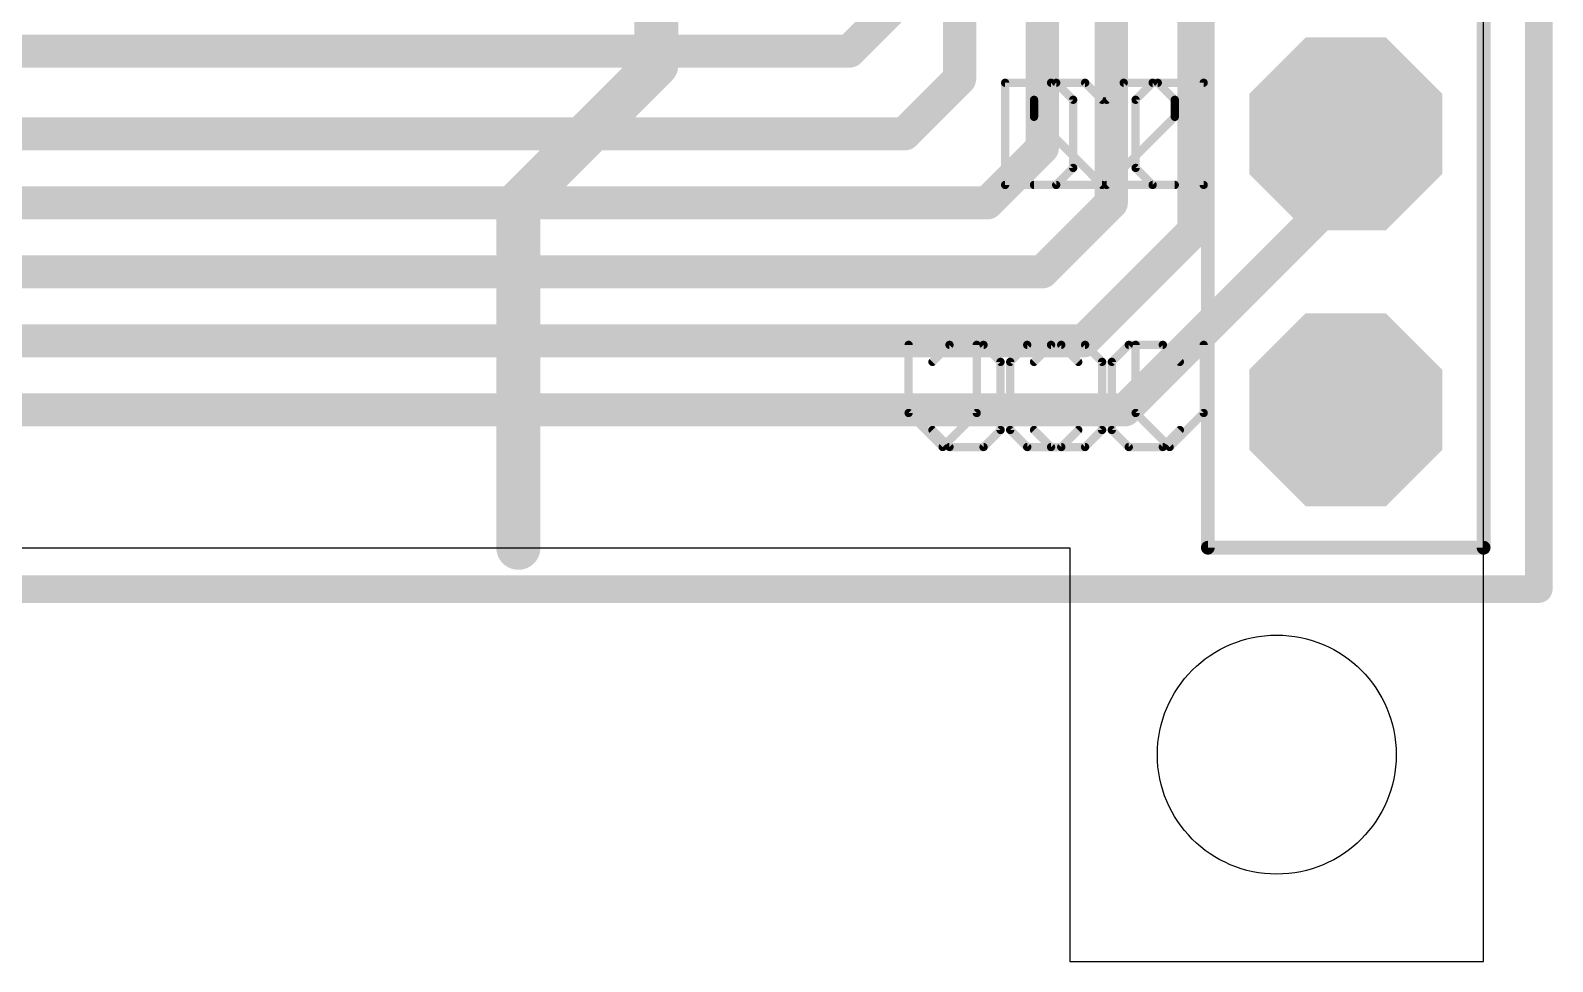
# Model space of a CAD drawing. Extents: x -0.4 to 36.2, y -3.8 to 29.2.
# Drawn here: x 22.18 to 36.2, y -3.81 to 4.76 of the extents above; entities that cross this region are included whole.
import ezdxf

# ---------------------------------------------------------------- set-up
doc = ezdxf.new("R2010")
doc.units = 0
for name, color, linetype in [('1', 12, 'CONTINUOUS'), ('17', 110, 'CONTINUOUS'), ('20', 53, 'CONTINUOUS'), ('21', 253, 'CONTINUOUS'), ('51', 253, 'CONTINUOUS'), ('52', 253, 'CONTINUOUS')]:
    doc.layers.add(name, color=color, linetype=linetype)

# ---------------------------------------------------------------- blocks, each defined once
blk = doc.blocks.new('RECT')
blk.add_solid([(-0.5, -0.5), (0.5, -0.5), (-0.5, 0.5), (0.5, 0.5)])
blk = doc.blocks.new('OCTAGONP')
at = {"const_width": 0.5}
blk.add_lwpolyline([(-0.25, -0.1036), (-0.25, 0.1036), (-0.1036, 0.25), (0.1036, 0.25), (0.25, 0.1036), (0.25, -0.1036), (0.1036, -0.25), (-0.1036, -0.25), (-0.25, -0.1036), (-0.25, 0.1036)], dxfattribs=at)

msp = doc.modelspace()

# ---------------------------------------------------------------- linework, layer by layer
at = {"layer": '1'}
for points, const_width in [([(36.068, -0.381), (36.068, 25.908)], 0.254), ([(30.734, 4.318), (30.734, 8.128)], 0.3048), ([(31.496, 3.683), (31.496, 8.001)], 0.3048), ([(32.131, 3.175), (32.131, 6.223)], 0.3048), ([(32.893, 2.921), (32.893, 5.08)], 0.3048), ([(29.718, 4.572), (30.099, 4.953)], 0.3048), ([(20.574, 4.572), (29.718, 4.572)], 0.3048), ([(30.226, 3.81), (30.734, 4.318)], 0.3048), ([(20.32, 3.81), (30.226, 3.81)], 0.3048), ([(34.29, 3.302), (34.29, 3.81)], 0.3048), ([(30.988, 3.175), (31.496, 3.683)], 0.3048), ([(32.258, 1.27), (34.29, 3.302)], 0.3048), ([(19.939, 3.175), (30.988, 3.175)], 0.3048), ([(31.496, 2.54), (32.131, 3.175)], 0.3048), ([(31.877, 1.905), (32.893, 2.921)], 0.3048), ([(18.669, 2.54), (31.496, 2.54)], 0.3048), ([(18.161, 1.905), (31.877, 1.905)], 0.3048), ([(17.78, 1.27), (32.258, 1.27)], 0.3048), ([(-0.254, -0.381), (36.068, -0.381)], 0.254)]:
    msp.add_lwpolyline(points, dxfattribs=dict(at, const_width=const_width))
for points, const_width in [([(29.6641, 4.6259, 1), (29.7719, 4.5181)], 0.1524), ([(29.718, 4.4958, 1), (29.718, 4.6482)], 0.1524), ([(30.6578, 4.318, 1), (30.8102, 4.318)], 0.1524), ([(30.7879, 4.2641, 1), (30.6801, 4.3719)], 0.1524), ([(30.1721, 3.8639, 1), (30.2799, 3.7561)], 0.1524), ([(30.226, 3.7338, 1), (30.226, 3.8862)], 0.1524), ([(34.3662, 3.81, 1), (34.2138, 3.81)], 0.1524), ([(31.5499, 3.6291, 1), (31.4421, 3.7369)], 0.1524), ([(31.4198, 3.683, 1), (31.5722, 3.683)], 0.1524), ([(34.2138, 3.302, 1), (34.3662, 3.302)], 0.1524), ([(34.3439, 3.2481, 1), (34.2361, 3.3559)], 0.1524), ([(30.9341, 3.2289, 1), (31.0419, 3.1211)], 0.1524), ([(30.988, 3.0988, 1), (30.988, 3.2512)], 0.1524), ([(32.0548, 3.175, 1), (32.2072, 3.175)], 0.1524), ([(32.1849, 3.1211, 1), (32.0771, 3.2289)], 0.1524), ([(32.8168, 2.921, 1), (32.9692, 2.921)], 0.1524), ([(32.9469, 2.8671, 1), (32.8391, 2.9749)], 0.1524), ([(31.4421, 2.5939, 1), (31.5499, 2.4861)], 0.1524), ([(31.496, 2.4638, 1), (31.496, 2.6162)], 0.1524), ([(31.8231, 1.9589, 1), (31.9309, 1.8511)], 0.1524), ([(31.877, 1.8288, 1), (31.877, 1.9812)], 0.1524), ([(32.258, 1.1938, 1), (32.258, 1.3462)], 0.1524), ([(32.2041, 1.3239, 1), (32.3119, 1.2161)], 0.1524), ([(36.068, -0.4445, 1), (36.068, -0.3175)], 0.127), ([(36.0045, -0.381, 1), (36.1315, -0.381)], 0.127)]:
    msp.add_lwpolyline(points, format="xyb", dxfattribs=dict(at, const_width=const_width))
at = {"layer": '20'}
for p, q in [((35.56, -3.81), (35.56, 29.21)), ((3.81, 0), (31.75, 0)), ((31.75, 0), (31.75, -3.81)), ((31.75, -3.81), (35.56, -3.81))]:
    msp.add_line(p, q, dxfattribs=at)
msp.add_circle((33.655, -1.905), 1.1, dxfattribs=at)
at = {"layer": '21', "const_width": 0.127}
for points in [[(33.02, 0), (33.02, 25.4)], [(35.56, 25.4), (35.56, 0)], [(35.56, 0), (33.02, 0)]]:
    msp.add_lwpolyline(points, dxfattribs=at)
at = {"layer": '21', "const_width": 0.0635}
for points in [[(33.02, 0.0318, 1), (33.02, -0.0318)], [(32.9883, 0, 1), (33.0518, 0)], [(35.5282, 0, 1), (35.5918, 0)], [(35.56, -0.0318, 1), (35.56, 0.0318)]]:
    msp.add_lwpolyline(points, format="xyb", dxfattribs=at)
at = {"layer": '51'}
for points, const_width in [([(27.94, 7.62), (27.94, 4.445)], 0.4064), ([(27.94, 4.445), (26.67, 3.175)], 0.4064), ([(31.1531, 4.2807), (31.1531, 3.3401)], 0.0762), ([(31.6234, 4.2807), (31.1531, 4.2807)], 0.0762), ([(31.7802, 4.1239), (31.6234, 4.2807)], 0.0762), ([(32.2454, 4.2807), (32.0886, 4.1239)], 0.0762), ([(32.5589, 4.2807), (32.2454, 4.2807)], 0.0762), ([(32.7157, 4.1239), (32.5589, 4.2807)], 0.0762), ([(31.7802, 3.4969), (31.7802, 4.1239)], 0.0762), ([(32.7157, 3.9672), (32.7157, 4.1239)], 0.0762), ([(32.0886, 3.3401), (32.7157, 3.9672)], 0.0762), ([(31.6234, 3.3401), (31.7802, 3.4969)], 0.0762), ([(26.67, 3.175), (26.67, 0)], 0.4064), ([(31.1531, 3.3401), (31.6234, 3.3401)], 0.0762), ([(32.7157, 3.3401), (32.0886, 3.3401)], 0.0762), ([(30.2641, 1.8677), (30.2641, 1.2406)], 0.0762), ([(30.2641, 1.8677), (30.2641, 1.2406)], 0.0762), ([(30.8912, 1.2406), (30.8912, 1.8677)], 0.0762), ([(30.8912, 1.2406), (30.8912, 1.8677)], 0.0762), ([(31.3564, 1.8677), (31.1996, 1.7109)], 0.0762), ([(31.3564, 1.8677), (31.1996, 1.7109)], 0.0762), ([(31.6699, 1.8677), (31.3564, 1.8677)], 0.0762), ([(31.6699, 1.8677), (31.3564, 1.8677)], 0.0762), ([(31.8267, 1.7109), (31.6699, 1.8677)], 0.0762), ([(31.8267, 1.7109), (31.6699, 1.8677)], 0.0762), ([(32.2919, 1.8677), (32.1351, 1.7109)], 0.0762), ([(32.2919, 1.8677), (32.1351, 1.7109)], 0.0762), ([(32.6054, 1.8677), (32.2919, 1.8677)], 0.0762), ([(32.6054, 1.8677), (32.2919, 1.8677)], 0.0762), ([(32.7622, 1.7109), (32.6054, 1.8677)], 0.0762), ([(32.7622, 1.7109), (32.6054, 1.8677)], 0.0762), ([(31.1996, 1.7109), (31.1996, 1.0839)], 0.0762), ([(31.1996, 1.7109), (31.1996, 1.0839)], 0.0762), ([(32.1351, 1.7109), (32.1351, 1.0839)], 0.0762), ([(32.1351, 1.7109), (32.1351, 1.0839)], 0.0762), ([(30.2641, 1.2406), (30.5776, 0.9271)], 0.0762), ([(30.2641, 1.2406), (30.5776, 0.9271)], 0.0762), ([(30.5776, 0.9271), (30.8912, 1.2406)], 0.0762), ([(30.5776, 0.9271), (30.8912, 1.2406)], 0.0762), ([(31.1996, 1.0839), (31.3564, 0.9271)], 0.0762), ([(31.1996, 1.0839), (31.3564, 0.9271)], 0.0762), ([(31.6699, 0.9271), (31.8267, 1.0839)], 0.0762), ([(31.6699, 0.9271), (31.8267, 1.0839)], 0.0762), ([(32.1351, 1.0839), (32.2919, 0.9271)], 0.0762), ([(32.1351, 1.0839), (32.2919, 0.9271)], 0.0762), ([(32.6054, 0.9271), (32.7622, 1.0839)], 0.0762), ([(32.6054, 0.9271), (32.7622, 1.0839)], 0.0762), ([(31.3564, 0.9271), (31.6699, 0.9271)], 0.0762), ([(31.3564, 0.9271), (31.6699, 0.9271)], 0.0762), ([(32.2919, 0.9271), (32.6054, 0.9271)], 0.0762), ([(32.2919, 0.9271), (32.6054, 0.9271)], 0.0762)]:
    msp.add_lwpolyline(points, dxfattribs=dict(at, const_width=const_width))
for points, const_width in [([(28.0118, 4.3732, 1), (27.8682, 4.5168)], 0.2032), ([(27.8384, 4.445, 1), (28.0416, 4.445)], 0.2032), ([(31.1531, 4.2998, 1), (31.1531, 4.2617)], 0.0381), ([(31.1722, 4.2807, 1), (31.1341, 4.2807)], 0.0381), ([(31.6369, 4.2942, 1), (31.6099, 4.2672)], 0.0381), ([(31.6234, 4.2617, 1), (31.6234, 4.2998)], 0.0381), ([(32.2454, 4.2998, 1), (32.2454, 4.2617)], 0.0381), ([(32.2589, 4.2672, 1), (32.2319, 4.2942)], 0.0381), ([(32.5724, 4.2942, 1), (32.5454, 4.2672)], 0.0381), ([(32.5589, 4.2617, 1), (32.5589, 4.2998)], 0.0381), ([(31.7992, 4.1239, 1), (31.7611, 4.1239)], 0.0381), ([(31.7667, 4.1105, 1), (31.7936, 4.1374)], 0.0381), ([(32.0751, 4.1374, 1), (32.1021, 4.1105)], 0.0381), ([(32.7347, 4.1239, 1), (32.6966, 4.1239)], 0.0381), ([(32.7022, 4.1105, 1), (32.7292, 4.1374)], 0.0381), ([(32.6966, 3.9672, 1), (32.7347, 3.9672)], 0.0381), ([(32.7292, 3.9537, 1), (32.7022, 3.9806)], 0.0381), ([(31.7611, 3.4969, 1), (31.7992, 3.4969)], 0.0381), ([(31.7936, 3.4834, 1), (31.7667, 3.5103)], 0.0381), ([(26.7716, 3.175, 1), (26.5684, 3.175)], 0.2032), ([(31.1531, 3.3592, 1), (31.1531, 3.3211)], 0.0381), ([(31.6099, 3.3536, 1), (31.6369, 3.3266)], 0.0381), ([(31.6234, 3.3211, 1), (31.6234, 3.3592)], 0.0381), ([(32.0886, 3.3592, 1), (32.0886, 3.3211)], 0.0381), ([(32.0751, 3.3536, 1), (32.1021, 3.3266)], 0.0381), ([(32.7157, 3.3211, 1), (32.7157, 3.3592)], 0.0381), ([(26.5982, 3.2468, 1), (26.7418, 3.1032)], 0.2032), ([(31.1341, 3.3401, 1), (31.1722, 3.3401)], 0.0381), ([(30.2832, 1.8677, 1), (30.2451, 1.8677)], 0.0381), ([(30.2832, 1.8677, 1), (30.2451, 1.8677)], 0.0381), ([(30.9102, 1.8677, 1), (30.8721, 1.8677)], 0.0381), ([(30.9102, 1.8677, 1), (30.8721, 1.8677)], 0.0381), ([(31.3564, 1.8868, 1), (31.3564, 1.8487)], 0.0381), ([(31.3564, 1.8868, 1), (31.3564, 1.8487)], 0.0381), ([(31.3699, 1.8542, 1), (31.3429, 1.8812)], 0.0381), ([(31.3699, 1.8542, 1), (31.3429, 1.8812)], 0.0381), ([(31.6834, 1.8812, 1), (31.6564, 1.8542)], 0.0381), ([(31.6834, 1.8812, 1), (31.6564, 1.8542)], 0.0381), ([(31.6699, 1.8487, 1), (31.6699, 1.8868)], 0.0381), ([(31.6699, 1.8487, 1), (31.6699, 1.8868)], 0.0381), ([(32.2919, 1.8868, 1), (32.2919, 1.8487)], 0.0381), ([(32.2919, 1.8868, 1), (32.2919, 1.8487)], 0.0381), ([(32.3054, 1.8542, 1), (32.2784, 1.8812)], 0.0381), ([(32.3054, 1.8542, 1), (32.2784, 1.8812)], 0.0381), ([(32.6189, 1.8812, 1), (32.592, 1.8542)], 0.0381), ([(32.6189, 1.8812, 1), (32.592, 1.8542)], 0.0381), ([(32.6054, 1.8487, 1), (32.6054, 1.8868)], 0.0381), ([(32.6054, 1.8487, 1), (32.6054, 1.8868)], 0.0381), ([(31.2187, 1.7109, 1), (31.1806, 1.7109)], 0.0381), ([(31.2187, 1.7109, 1), (31.1806, 1.7109)], 0.0381), ([(31.1861, 1.7244, 1), (31.2131, 1.6975)], 0.0381), ([(31.1861, 1.7244, 1), (31.2131, 1.6975)], 0.0381), ([(31.8132, 1.6975, 1), (31.8402, 1.7244)], 0.0381), ([(31.8132, 1.6975, 1), (31.8402, 1.7244)], 0.0381), ([(32.1542, 1.7109, 1), (32.1161, 1.7109)], 0.0381), ([(32.1542, 1.7109, 1), (32.1161, 1.7109)], 0.0381), ([(32.1217, 1.7244, 1), (32.1486, 1.6975)], 0.0381), ([(32.1217, 1.7244, 1), (32.1486, 1.6975)], 0.0381), ([(32.7487, 1.6975, 1), (32.7757, 1.7244)], 0.0381), ([(32.7487, 1.6975, 1), (32.7757, 1.7244)], 0.0381), ([(30.2776, 1.2541, 1), (30.2506, 1.2272)], 0.0381), ([(30.2776, 1.2541, 1), (30.2506, 1.2272)], 0.0381), ([(30.9046, 1.2272, 1), (30.8777, 1.2541)], 0.0381), ([(30.9046, 1.2272, 1), (30.8777, 1.2541)], 0.0381), ([(30.2451, 1.2406, 1), (30.2832, 1.2406)], 0.0381), ([(30.2451, 1.2406, 1), (30.2832, 1.2406)], 0.0381), ([(30.8721, 1.2406, 1), (30.9102, 1.2406)], 0.0381), ([(30.8721, 1.2406, 1), (30.9102, 1.2406)], 0.0381), ([(31.2131, 1.0973, 1), (31.1861, 1.0704)], 0.0381), ([(31.2131, 1.0973, 1), (31.1861, 1.0704)], 0.0381), ([(31.8402, 1.0704, 1), (31.8132, 1.0973)], 0.0381), ([(31.8402, 1.0704, 1), (31.8132, 1.0973)], 0.0381), ([(32.1486, 1.0973, 1), (32.1217, 1.0704)], 0.0381), ([(32.1486, 1.0973, 1), (32.1217, 1.0704)], 0.0381), ([(32.7757, 1.0704, 1), (32.7487, 1.0973)], 0.0381), ([(32.7757, 1.0704, 1), (32.7487, 1.0973)], 0.0381), ([(31.1806, 1.0839, 1), (31.2187, 1.0839)], 0.0381), ([(31.1806, 1.0839, 1), (31.2187, 1.0839)], 0.0381), ([(32.1161, 1.0839, 1), (32.1542, 1.0839)], 0.0381), ([(32.1161, 1.0839, 1), (32.1542, 1.0839)], 0.0381), ([(30.5642, 0.9406, 1), (30.5911, 0.9136)], 0.0381), ([(30.5642, 0.9406, 1), (30.5911, 0.9136)], 0.0381), ([(30.5642, 0.9136, 1), (30.5911, 0.9406)], 0.0381), ([(30.5642, 0.9136, 1), (30.5911, 0.9406)], 0.0381), ([(31.3564, 0.9462, 1), (31.3564, 0.9081)], 0.0381), ([(31.3564, 0.9462, 1), (31.3564, 0.9081)], 0.0381), ([(31.3429, 0.9136, 1), (31.3699, 0.9406)], 0.0381), ([(31.3429, 0.9136, 1), (31.3699, 0.9406)], 0.0381), ([(31.6564, 0.9406, 1), (31.6834, 0.9136)], 0.0381), ([(31.6564, 0.9406, 1), (31.6834, 0.9136)], 0.0381), ([(31.6699, 0.9081, 1), (31.6699, 0.9462)], 0.0381), ([(31.6699, 0.9081, 1), (31.6699, 0.9462)], 0.0381), ([(32.2919, 0.9462, 1), (32.2919, 0.9081)], 0.0381), ([(32.2919, 0.9462, 1), (32.2919, 0.9081)], 0.0381), ([(32.2784, 0.9136, 1), (32.3054, 0.9406)], 0.0381), ([(32.2784, 0.9136, 1), (32.3054, 0.9406)], 0.0381), ([(32.592, 0.9406, 1), (32.6189, 0.9136)], 0.0381), ([(32.592, 0.9406, 1), (32.6189, 0.9136)], 0.0381), ([(32.6054, 0.9081, 1), (32.6054, 0.9462)], 0.0381), ([(32.6054, 0.9081, 1), (32.6054, 0.9462)], 0.0381), ([(26.5684, 0, 1), (26.7716, 0)], 0.2032)]:
    msp.add_lwpolyline(points, format="xyb", dxfattribs=dict(at, const_width=const_width))
at = {"layer": '52', "const_width": 0.0762}
for points in [[(31.4193, 4.1239), (31.5761, 4.2807)], [(31.5761, 4.2807), (31.8896, 4.2807)], [(31.8896, 4.2807), (32.0464, 4.1239)], [(32.3548, 4.1239), (32.5116, 4.2807)], [(32.5116, 4.2807), (32.9819, 4.2807)], [(32.9819, 4.2807), (32.9819, 3.3401)], [(31.4193, 3.9672), (31.4193, 4.1239)], [(32.3548, 3.4969), (32.3548, 4.1239)], [(32.0464, 3.3401), (31.4193, 3.9672)], [(32.5116, 3.3401), (32.3548, 3.4969)], [(31.4193, 3.3401), (32.0464, 3.3401)], [(32.9819, 3.3401), (32.5116, 3.3401)], [(30.4838, 1.7109), (30.6406, 1.8677)], [(30.6406, 1.8677), (30.9541, 1.8677)], [(30.9541, 1.8677), (31.1109, 1.7109)], [(31.4193, 1.7109), (31.5761, 1.8677)], [(31.5761, 1.8677), (31.8896, 1.8677)], [(31.8896, 1.8677), (32.0464, 1.7109)], [(32.3548, 1.2406), (32.3548, 1.8677)], [(32.9819, 1.8677), (32.9819, 1.2406)], [(31.1109, 1.7109), (31.1109, 1.0839)], [(32.0464, 1.7109), (32.0464, 1.0839)], [(32.6684, 0.9271), (32.3548, 1.2406)], [(32.9819, 1.2406), (32.6684, 0.9271)], [(30.6406, 0.9271), (30.4838, 1.0839)], [(31.1109, 1.0839), (30.9541, 0.9271)], [(31.5761, 0.9271), (31.4193, 1.0839)], [(32.0464, 1.0839), (31.8896, 0.9271)], [(30.9541, 0.9271), (30.6406, 0.9271)], [(31.8896, 0.9271), (31.5761, 0.9271)]]:
    msp.add_lwpolyline(points, dxfattribs=at)
at = {"layer": '52', "const_width": 0.0381}
for points in [[(31.5761, 4.2998, 1), (31.5761, 4.2617)], [(31.5896, 4.2672, 1), (31.5626, 4.2942)], [(31.9031, 4.2942, 1), (31.8761, 4.2672)], [(31.8896, 4.2617, 1), (31.8896, 4.2998)], [(32.5116, 4.2998, 1), (32.5116, 4.2617)], [(32.5251, 4.2672, 1), (32.4981, 4.2942)], [(33.001, 4.2807, 1), (32.9629, 4.2807)], [(32.9819, 4.2617, 1), (32.9819, 4.2998)], [(31.4058, 4.1374, 1), (31.4328, 4.1105)], [(31.4384, 4.1239, 1), (31.4003, 4.1239)], [(32.0329, 4.1105, 1), (32.0599, 4.1374)], [(32.3739, 4.1239, 1), (32.3358, 4.1239)], [(32.3414, 4.1374, 1), (32.3683, 4.1105)], [(31.4328, 3.9806, 1), (31.4058, 3.9537)], [(31.4003, 3.9672, 1), (31.4384, 3.9672)], [(32.3358, 3.4969, 1), (32.3739, 3.4969)], [(32.3683, 3.5103, 1), (32.3414, 3.4834)], [(31.4193, 3.3592, 1), (31.4193, 3.3211)], [(32.0329, 3.3266, 1), (32.0599, 3.3536)], [(32.0464, 3.3211, 1), (32.0464, 3.3592)], [(32.5116, 3.3592, 1), (32.5116, 3.3211)], [(32.4981, 3.3266, 1), (32.5251, 3.3536)], [(32.9819, 3.3211, 1), (32.9819, 3.3592)], [(32.9629, 3.3401, 1), (33.001, 3.3401)], [(30.6406, 1.8868, 1), (30.6406, 1.8487)], [(30.654, 1.8542, 1), (30.6271, 1.8812)], [(30.9676, 1.8812, 1), (30.9406, 1.8542)], [(30.9541, 1.8487, 1), (30.9541, 1.8868)], [(31.5761, 1.8868, 1), (31.5761, 1.8487)], [(31.5896, 1.8542, 1), (31.5626, 1.8812)], [(31.9031, 1.8812, 1), (31.8761, 1.8542)], [(31.8896, 1.8487, 1), (31.8896, 1.8868)], [(32.3739, 1.8677, 1), (32.3358, 1.8677)], [(33.001, 1.8677, 1), (32.9629, 1.8677)], [(30.4703, 1.7244, 1), (30.4973, 1.6975)], [(31.1299, 1.7109, 1), (31.0918, 1.7109)], [(31.0974, 1.6975, 1), (31.1243, 1.7244)], [(31.4058, 1.7244, 1), (31.4328, 1.6975)], [(32.0654, 1.7109, 1), (32.0273, 1.7109)], [(32.0329, 1.6975, 1), (32.0599, 1.7244)], [(32.3683, 1.2541, 1), (32.3414, 1.2272)], [(32.9954, 1.2272, 1), (32.9684, 1.2541)], [(30.4973, 1.0973, 1), (30.4703, 1.0704)], [(31.1243, 1.0704, 1), (31.0974, 1.0973)], [(31.4328, 1.0973, 1), (31.4058, 1.0704)], [(32.0599, 1.0704, 1), (32.0329, 1.0973)], [(32.3358, 1.2406, 1), (32.3739, 1.2406)], [(32.9629, 1.2406, 1), (33.001, 1.2406)], [(31.0918, 1.0839, 1), (31.1299, 1.0839)], [(32.0273, 1.0839, 1), (32.0654, 1.0839)], [(30.6406, 0.9462, 1), (30.6406, 0.9081)], [(30.6271, 0.9136, 1), (30.654, 0.9406)], [(30.9406, 0.9406, 1), (30.9676, 0.9136)], [(30.9541, 0.9081, 1), (30.9541, 0.9462)], [(31.5761, 0.9462, 1), (31.5761, 0.9081)], [(31.5626, 0.9136, 1), (31.5896, 0.9406)], [(31.8761, 0.9406, 1), (31.9031, 0.9136)], [(31.8896, 0.9081, 1), (31.8896, 0.9462)], [(32.6549, 0.9406, 1), (32.6818, 0.9136)], [(32.6549, 0.9136, 1), (32.6818, 0.9406)]]:
    msp.add_lwpolyline(points, format="xyb", dxfattribs=at)

# ---------------------------------------------------------------- block references
at = {"layer": '17', "xscale": 1.778, "yscale": 1.778, "rotation": 180}
for p in [(34.29, 3.81), (34.29, 1.27)]:
    msp.add_blockref('OCTAGONP', p, dxfattribs=at)
at = {"layer": '51', "xscale": 0.508, "yscale": 0.508, "rotation": 90}
for p in [(34.29, 3.81), (34.29, 1.27)]:
    msp.add_blockref('RECT', p, dxfattribs=at)

doc.saveas('drawing.dxf')
